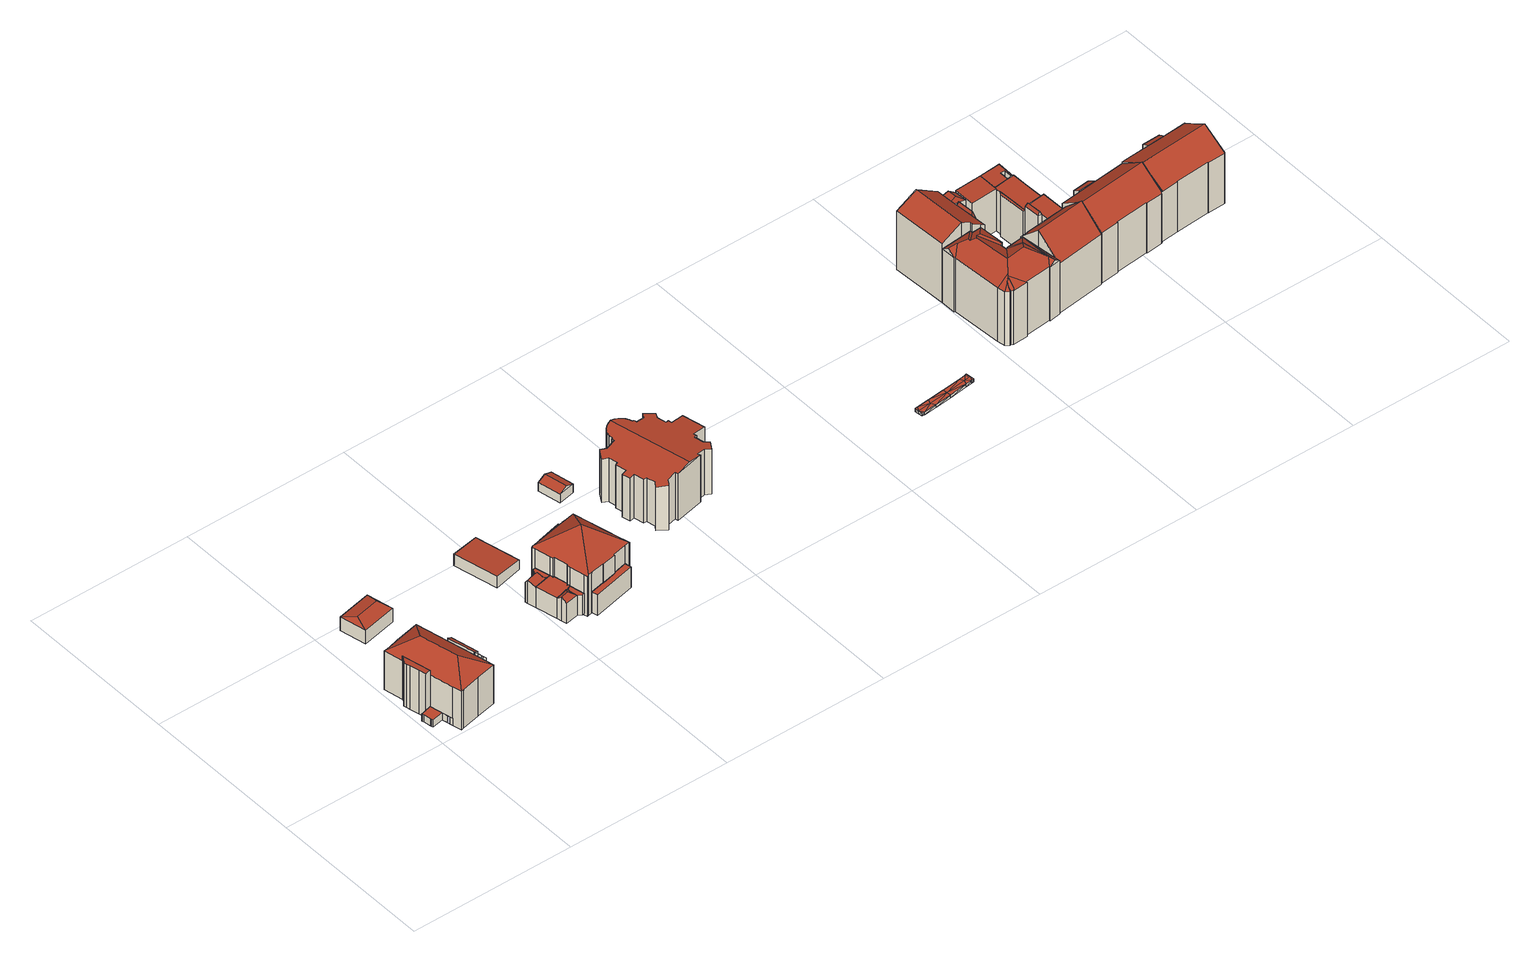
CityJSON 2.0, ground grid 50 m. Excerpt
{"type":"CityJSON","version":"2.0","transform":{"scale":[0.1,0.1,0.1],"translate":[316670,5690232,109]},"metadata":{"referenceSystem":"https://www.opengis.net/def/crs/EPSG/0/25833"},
"CityObjects":{
"building1":{"type":"Building","attributes":{"name":"Amerikanisches Generalkonsulat","Gemeindeschluessel":14713000,"Geometrietyp2DReferenz":"3000","function":"31001_9998","roofType":"9999"},"children":["building1-1","building1-2","building1-3","building1-4"]},
"building1-1":{"type":"BuildingPart","attributes":{"Dachtyp_tdc":"tdcPolyFlatRoof","Dachneigung":0,"QualitaetDacherkennung":30,"Geometrietyp2DReferenz":"3000","roofType":"1000","measuredHeight":2.3},"parents":["building1"],"geometry":[{"type":"MultiSurface","lod":"2","boundaries":[[[0,1,2,3]],[[1,4,5,2]],[[4,6,7,5]],[[6,8,9,7]],[[8,10,11,9]],[[10,12,13,11]],[[12,14,15,13]],[[14,16,17,15]],[[16,18,19,17]],[[18,20,21,19]],[[18,16,14,12,10,8,6,4,1,0,22,20]],[[23,3,2,5,7,9,11,13,15,17,19,21]],[[23,21,20,22]],[[3,23,22,0]]],"semantics":{"surfaces":[{"type":"WallSurface"},{"type":"RoofSurface"},{"type":"GroundSurface"},{"type":"ClosureSurface"}],"values":[0,0,0,0,0,0,0,0,0,0,1,2,3,3]}}]},
"building1-2":{"type":"BuildingPart","attributes":{"Dachtyp_tdc":"tdcHipRoof","Dachneigung":32.12,"QualitaetDacherkennung":72,"Geometrietyp2DReferenz":"3000","roofType":"3200","measuredHeight":16.7},"parents":["building1"],"geometry":[{"type":"MultiSurface","lod":"2","boundaries":[[[24,25,26,27]],[[25,28,29,26]],[[28,30,31,29]],[[30,32,33,31]],[[32,34,35,33]],[[34,36,37,35]],[[38,39,40,41]],[[39,42,43,40]],[[42,44,45,43]],[[44,46,47,45]],[[46,48,3,47]],[[48,0,3]],[[46,44,42,39,49]],[[34,32,30,28,50]],[[39,38,51,36,34,50,49]],[[28,25,24,52,48,46,49,50]],[[23,27,26,29,31,33,35,37,53,41,40,43,45,47,3]],[[27,23,22,52,24]],[[53,37,36,51]],[[38,41,53,51]],[[22,0,48,52]],[[22,23,3,0]]],"semantics":{"surfaces":[{"type":"WallSurface"},{"type":"RoofSurface"},{"type":"GroundSurface"},{"type":"ClosureSurface"}],"values":[0,0,0,0,0,0,0,0,0,0,0,0,1,1,1,1,2,3,3,3,0,3]}}]},
"building1-3":{"type":"BuildingPart","attributes":{"Dachtyp_tdc":"tdcPolyFlatRoof","Dachneigung":4.24,"QualitaetDacherkennung":48,"Geometrietyp2DReferenz":"3000","roofType":"2100","measuredHeight":14.32},"parents":["building1"],"geometry":[{"type":"MultiSurface","lod":"2","boundaries":[[[54,55,56,21,20]],[[55,57,58,56]],[[57,59,60,58]],[[59,61,62,60]],[[61,63,64,62]],[[63,65,66,64]],[[65,67,26,66]],[[67,68,24,27,26]],[[67,65,63,61,59,57,55,54,69,68]],[[27,23,21,56,58,60,62,64,66,26]],[[52,24,68,69]],[[52,22,23,27,24]],[[20,22,52,69,54]],[[20,21,23,22]]],"semantics":{"surfaces":[{"type":"WallSurface"},{"type":"RoofSurface"},{"type":"GroundSurface"},{"type":"ClosureSurface"}],"values":[0,0,0,0,0,0,0,0,1,2,0,3,0,3]}}]},
"building1-4":{"type":"BuildingPart","attributes":{"Dachtyp_tdc":"tdcPolyFlatRoof","Dachneigung":31.11,"QualitaetDacherkennung":74,"Geometrietyp2DReferenz":"3000","roofType":"2100","measuredHeight":13.65},"parents":["building1"],"geometry":[{"type":"MultiSurface","lod":"2","boundaries":[[[70,71,72,37,36]],[[71,73,74,72]],[[73,75,76,74]],[[75,77,78,76]],[[77,79,80,78]],[[79,81,41,80]],[[81,38,41]],[[82,81,79,77,75,73,71,70]],[[37,72,74,76,78,80,41,53]],[[51,38,81,82]],[[51,53,41,38]],[[70,36,51,82]],[[36,37,53,51]]],"semantics":{"surfaces":[{"type":"WallSurface"},{"type":"RoofSurface"},{"type":"GroundSurface"},{"type":"ClosureSurface"}],"values":[0,0,0,0,0,0,0,1,2,0,3,0,3]}}]},
"building2":{"type":"Building","attributes":{"Dachtyp_tdc":"tdcFreeFormRoof","Gemeindeschluessel":14713000,"Dachneigung":14.8,"QualitaetDacherkennung":32,"Geometrietyp2DReferenz":"3000","function":"31001_9998","roofType":"5000","measuredHeight":5.46},"geometry":[{"type":"MultiSurface","lod":"2","boundaries":[[[83,84,85,86]],[[84,87,88,85]],[[87,89,90,88]],[[89,83,86,90]],[[91,92,89,87]],[[91,87,84]],[[92,91,84,83]],[[92,83,89]],[[86,85,88,90]]],"semantics":{"surfaces":[{"type":"WallSurface"},{"type":"RoofSurface"},{"type":"GroundSurface"}],"values":[0,0,0,0,1,1,1,1,2]}}]},
"building3":{"type":"Building","attributes":{"Gemeindeschluessel":14713000,"Geometrietyp2DReferenz":"3000","function":"31001_9998","roofType":"9999"},"children":["building3-1","building3-2","building3-3"]},
"building3-1":{"type":"BuildingPart","attributes":{"Dachtyp_tdc":"tdcFreeFormRoof","Dachneigung":36.33,"QualitaetDacherkennung":31,"Geometrietyp2DReferenz":"3000","roofType":"5000","measuredHeight":7.85},"parents":["building3"],"geometry":[{"type":"MultiSurface","lod":"2","boundaries":[[[93,94,95,96]],[[94,97,98,95]],[[97,99,100,98]],[[101,102,103,104]],[[102,93,96,103]],[[105,99,97,106]],[[97,94,93,106]],[[93,102,101,105,106]],[[96,95,98,100,107,104,103]],[[107,100,99,105]],[[107,105,101,104]]],"semantics":{"surfaces":[{"type":"WallSurface"},{"type":"RoofSurface"},{"type":"GroundSurface"},{"type":"ClosureSurface"}],"values":[0,0,0,0,0,1,1,1,2,3,3]}}]},
"building3-2":{"type":"BuildingPart","attributes":{"Dachtyp_tdc":"tdcGableRoof","Dachneigung":20.93,"QualitaetDacherkennung":23,"Geometrietyp2DReferenz":"3000","roofType":"3100","measuredHeight":7.49},"parents":["building3"],"geometry":[{"type":"MultiSurface","lod":"2","boundaries":[[[108,109,110,111]],[[109,112,113,110]],[[112,114,115,113]],[[114,116,117,115]],[[116,118,119,117]],[[118,120,121,119]],[[120,122,123,121]],[[122,124,125,123]],[[120,118,116,114,112,109]],[[109,108,124,122,120]],[[111,110,113,115,117,119,121,123,125]],[[111,125,124,108]]],"semantics":{"surfaces":[{"type":"WallSurface"},{"type":"RoofSurface"},{"type":"GroundSurface"},{"type":"ClosureSurface"}],"values":[0,0,0,0,0,0,0,0,1,1,2,3]}}]},
"building3-3":{"type":"BuildingPart","attributes":{"Dachtyp_tdc":"tdcPolyFlatRoof","Dachneigung":0,"QualitaetDacherkennung":74,"Geometrietyp2DReferenz":"3000","roofType":"1000","measuredHeight":6.67},"parents":["building3"],"geometry":[{"type":"MultiSurface","lod":"2","boundaries":[[[126,127,128,125,124]],[[127,129,130,128]],[[129,131,132,130]],[[131,133,134,132]],[[133,135,136,134]],[[135,137,138,136]],[[137,139,101,104,138]],[[137,135,133,131,129,127,126,140,141,139]],[[104,107,100,111,125,128,130,132,134,136,138]],[[141,140,108,111,100,99]],[[99,105,101,139,141]],[[99,100,107,105]],[[107,104,101,105]],[[124,108,140,126]],[[124,125,111,108]]],"semantics":{"surfaces":[{"type":"WallSurface"},{"type":"RoofSurface"},{"type":"GroundSurface"},{"type":"ClosureSurface"}],"values":[0,0,0,0,0,0,0,1,2,0,0,3,3,0,3]}}]},
"building4":{"type":"Building","attributes":{"Dachtyp_tdc":"tdcPolyFlatRoof","Gemeindeschluessel":14713000,"Dachneigung":0,"QualitaetDacherkennung":62,"Geometrietyp2DReferenz":"3000","function":"31001_9998","roofType":"1000","measuredHeight":6.66},"geometry":[{"type":"MultiSurface","lod":"2","boundaries":[[[93,102,103,96]],[[102,142,104,103]],[[142,143,138,104]],[[143,144,145,138]],[[144,146,147,145]],[[146,93,96,147]],[[146,144,143,142,102,93]],[[96,103,104,138,145,147]]],"semantics":{"surfaces":[{"type":"WallSurface"},{"type":"RoofSurface"},{"type":"GroundSurface"}],"values":[0,0,0,0,0,0,1,2]}}]},
"building5":{"type":"Building","attributes":{"Dachtyp_tdc":"tdcPolyFlatRoof","Gemeindeschluessel":14713000,"Dachneigung":0,"QualitaetDacherkennung":54,"Geometrietyp2DReferenz":"3000","function":"31001_9998","roofType":"1000","measuredHeight":6.82},"geometry":[{"type":"MultiSurface","lod":"2","boundaries":[[[148,149,150,151]],[[149,152,153,150]],[[152,154,155,153]],[[154,156,157,155]],[[156,158,159,157]],[[158,160,161,159]],[[160,148,151,161]],[[160,158,156,154,152,149,148]],[[151,150,153,155,157,159,161]]],"semantics":{"surfaces":[{"type":"WallSurface"},{"type":"RoofSurface"},{"type":"GroundSurface"}],"values":[0,0,0,0,0,0,0,1,2]}}]},
"building6":{"type":"Building","attributes":{"Dachtyp_tdc":"tdcPolyFlatRoof","Gemeindeschluessel":14713000,"Dachneigung":3.41,"QualitaetDacherkennung":71,"Geometrietyp2DReferenz":"3000","function":"31001_9998","roofType":"2100","measuredHeight":3.68},"geometry":[{"type":"MultiSurface","lod":"2","boundaries":[[[162,163,164,165]],[[163,166,167,164]],[[166,168,169,167]],[[168,162,165,169]],[[168,166,163,162]],[[165,164,167,169]]],"semantics":{"surfaces":[{"type":"WallSurface"},{"type":"RoofSurface"},{"type":"GroundSurface"}],"values":[0,0,0,0,1,2]}}]},
"building7":{"type":"Building","attributes":{"Dachtyp_tdc":"tdcPolyFlatRoof","Gemeindeschluessel":14713000,"Dachneigung":0,"QualitaetDacherkennung":41,"Geometrietyp2DReferenz":"3000","function":"31001_9998","roofType":"1000","measuredHeight":6.81},"geometry":[{"type":"MultiSurface","lod":"2","boundaries":[[[170,171,172,173]],[[171,174,175,172]],[[174,176,177,175]],[[176,178,179,177]],[[178,180,181,179]],[[180,182,183,181]],[[182,184,185,183]],[[184,170,173,185]],[[184,182,180,178,176,174,171,170]],[[173,172,175,177,179,181,183,185]]],"semantics":{"surfaces":[{"type":"WallSurface"},{"type":"RoofSurface"},{"type":"GroundSurface"}],"values":[0,0,0,0,0,0,0,0,1,2]}}]},
"building8":{"type":"Building","attributes":{"Gemeindeschluessel":14713000,"Geometrietyp2DReferenz":"3000","function":"31001_9998","roofType":"9999"},"children":["building8-1","building8-2"]},
"building8-1":{"type":"BuildingPart","attributes":{"Dachtyp_tdc":"tdcTentRoof","Dachneigung":36.85,"QualitaetDacherkennung":46,"Geometrietyp2DReferenz":"3000","roofType":"3500","measuredHeight":19.59},"parents":["building8"],"geometry":[{"type":"MultiSurface","lod":"2","boundaries":[[[186,187,188,189]],[[187,190,191,188]],[[190,192,193,191]],[[192,194,195,193]],[[194,196,197,195]],[[196,198,199,197]],[[198,200,201,199]],[[200,202,203,201]],[[202,204,205,203]],[[204,206,207,205]],[[206,208,209,207]],[[208,210,211,209]],[[210,212,213,211]],[[212,214,215,213]],[[214,216,217,215]],[[216,218,219,217]],[[218,220,221,219]],[[220,222,223,221]],[[222,224,225,223]],[[224,226,227,225]],[[226,228,229,227]],[[228,230,231,229]],[[230,232,233,231]],[[232,234,235,233]],[[234,236,237,235]],[[236,238,239,237]],[[238,240,241,239]],[[240,242,243,241]],[[242,244,245,243]],[[244,246,247,245]],[[246,248,249,247]],[[248,250,249]],[[210,208,206,204,202,200,198,196,194,192,251]],[[224,222,220,218,216,214,212,210,251]],[[246,244,242,240,238,236,234,232,230,228,226,224,251]],[[192,190,187,186,248,246,251]],[[188,191,193,195,197,199,201,203,205,207,209,211,213,215,217,219,221,223,225,227,229,231,233,235,237,239,241,243,245,247,249]],[[186,189,250,248]],[[189,188,249,250]]],"semantics":{"surfaces":[{"type":"WallSurface"},{"type":"RoofSurface"},{"type":"GroundSurface"},{"type":"ClosureSurface"}],"values":[0,0,0,0,0,0,0,0,0,0,0,0,0,0,0,0,0,0,0,0,0,0,0,0,0,0,0,0,0,0,0,0,1,1,1,1,2,0,3]}}]},
"building8-2":{"type":"BuildingPart","attributes":{"Dachtyp_tdc":"tdcPolyFlatRoof","Dachneigung":6.94,"QualitaetDacherkennung":31,"Geometrietyp2DReferenz":"3000","roofType":"2100","measuredHeight":11.95},"parents":["building8"],"geometry":[{"type":"MultiSurface","lod":"2","boundaries":[[[252,189,188,253]],[[250,254,255,249]],[[254,252,253,255]],[[254,250,189,252]],[[253,188,249,255]],[[250,249,188,189]]],"semantics":{"surfaces":[{"type":"WallSurface"},{"type":"RoofSurface"},{"type":"GroundSurface"},{"type":"ClosureSurface"}],"values":[0,0,0,1,2,3]}}]},
"building9":{"type":"Building","attributes":{"Dachtyp_tdc":"tdcGableRoof","Gemeindeschluessel":14713000,"Dachneigung":20.42,"QualitaetDacherkennung":82,"Geometrietyp2DReferenz":"3000","function":"31001_9998","roofType":"3100","measuredHeight":3.81},"geometry":[{"type":"MultiSurface","lod":"2","boundaries":[[[256,257,258,259]],[[257,260,261,258]],[[260,262,263,261]],[[262,256,259,263]],[[260,257,264]],[[256,262,265]],[[257,256,265,264]],[[262,260,264,265]],[[259,258,261,263]]],"semantics":{"surfaces":[{"type":"WallSurface"},{"type":"RoofSurface"},{"type":"GroundSurface"}],"values":[0,0,0,0,0,0,1,1,2]}}]},
"building10":{"type":"Building","attributes":{"name":"Villa Tillmanns-Research Academy der Universität Leipzig","Dachtyp_tdc":"tdcFreeFormRoof","Gemeindeschluessel":14713000,"Dachneigung":10,"QualitaetDacherkennung":22,"Geometrietyp2DReferenz":"3000","function":"31001_3023","roofType":"5000","measuredHeight":16.11},"geometry":[{"type":"MultiSurface","lod":"2","boundaries":[[[266,267,268,269]],[[267,270,271,268]],[[270,272,273,271]],[[272,274,275,273]],[[274,276,277,275]],[[276,278,279,277]],[[278,280,281,279]],[[280,282,283,281]],[[282,284,285,283]],[[284,286,287,285]],[[286,288,289,287]],[[288,290,291,289]],[[290,292,293,291]],[[292,294,295,293]],[[294,296,297,295]],[[296,298,299,297]],[[298,300,301,299]],[[300,302,303,301]],[[302,304,305,303]],[[304,306,307,305]],[[306,308,309,307]],[[308,310,311,309]],[[310,312,313,311]],[[312,314,315,313]],[[314,316,317,315]],[[316,318,319,317]],[[318,320,321,319]],[[320,322,323,321]],[[322,324,325,323]],[[324,326,327,325]],[[326,328,329,327]],[[328,330,331,329]],[[330,332,333,331]],[[332,334,335,333]],[[334,336,337,335]],[[336,338,339,337]],[[338,340,341,339]],[[340,342,343,341]],[[342,344,345,343]],[[344,346,347,345]],[[346,348,349,347]],[[348,350,351,349]],[[350,352,353,351]],[[352,354,355,353]],[[354,356,357,355]],[[356,358,359,357]],[[352,350,360,361,294,292,290,288,286,284,282,280,278,276,274,272,270,267,266,362,363,364,365,366,367,358,356,354]],[[360,348,346,344,342,340,338,336,334,332,330,328,326,324,322,320,318,316,314,312,310,308,306,304,302,300,298,296,361]],[[296,294,361]],[[350,348,360]],[[359,368,369,370,371,372,373,269,268,271,273,275,277,279,281,283,285,287,289,291,293,295,297,299,301,303,305,307,309,311,313,315,317,319,321,323,325,327,329,331,333,335,337,339,341,343,345,347,349,351,353,355,357]],[[358,367,368,359]],[[367,366,369,368]],[[366,365,370,369]],[[365,364,371,370]],[[364,363,372,371]],[[363,362,373,372]],[[362,266,269,373]]],"semantics":{"surfaces":[{"type":"WallSurface"},{"type":"RoofSurface"},{"type":"GroundSurface"}],"values":[0,0,0,0,0,0,0,0,0,0,0,0,0,0,0,0,0,0,0,0,0,0,0,0,0,0,0,0,0,0,0,0,0,0,0,0,0,0,0,0,0,0,0,0,0,0,1,1,0,0,2,0,0,0,0,0,0,0]}}]},
"building11":{"type":"Building","attributes":{"Breite":2.5,"BodenHoehe":109.25,"gemHoehe":0,"BauwerkHoehe":1,"Gemeindeschluessel":"14713000","Geometrietyp2DReferenz":"3000","function":"53001_1800","measuredHeight":1},"geometry":[{"type":"MultiSurface","lod":"2","boundaries":[[[374,375,376]],[[376,375,377]],[[377,375,378]],[[379,380,374]],[[379,374,376]],[[381,382,379]],[[379,382,380]],[[383,384,385]],[[383,385,381]],[[381,385,382]],[[377,386,387]],[[388,376,387]],[[387,376,377]],[[389,379,388]],[[388,379,376]],[[381,379,390]],[[390,379,389]],[[391,392,383]],[[383,381,391]],[[391,381,390]],[[377,378,393]],[[377,393,394]],[[378,375,395]],[[378,395,393]],[[375,374,396]],[[375,396,395]],[[374,380,397]],[[374,397,396]],[[380,382,398]],[[380,398,397]],[[382,385,399]],[[382,399,398]],[[385,384,400]],[[385,400,399]],[[384,383,401]],[[384,401,400]],[[383,392,402]],[[383,402,401]],[[392,391,403]],[[392,403,402]],[[391,390,404]],[[391,404,403]],[[390,389,405]],[[390,405,404]],[[389,388,406]],[[389,406,405]],[[388,387,407]],[[388,407,406]],[[387,386,408]],[[387,408,407]],[[386,377,394]],[[386,394,408]],[[407,408,394]],[[407,409,406]],[[394,409,407]],[[406,410,405]],[[409,410,406]],[[404,410,411]],[[405,410,404]],[[401,402,403]],[[403,411,401]],[[404,411,403]],[[409,395,396]],[[394,395,409]],[[393,395,394]],[[396,397,410]],[[409,396,410]],[[410,398,411]],[[397,398,410]],[[399,400,401]],[[411,399,401]],[[398,399,411]]],"semantics":{"surfaces":[{"type":"RoofSurface"},{"type":"WallSurface"},{"type":"GroundSurface"}],"values":[0,0,0,0,0,0,0,0,0,0,0,0,0,0,0,0,0,0,0,0,1,1,1,1,1,1,1,1,1,1,1,1,1,1,1,1,1,1,1,1,1,1,1,1,1,1,1,1,1,1,1,1,2,2,2,2,2,2,2,2,2,2,2,2,2,2,2,2,2,2,2,2]}}]},
"building12":{"type":"Building","attributes":{"Dachtyp_tdc":"tdcFreeFormRoof","Gemeindeschluessel":14713000,"Dachneigung":36.48,"QualitaetDacherkennung":13,"Geometrietyp2DReferenz":"3000","function":"31001_9998","roofType":"5000","measuredHeight":22.26},"geometry":[{"type":"MultiSurface","lod":"2","boundaries":[[[412,413,414,415]],[[413,416,417,414]],[[416,418,419,417]],[[418,420,421,419]],[[420,422,423,421]],[[422,424,425,423]],[[424,426,427,425]],[[426,428,429,427]],[[428,430,431,429]],[[430,432,433,431]],[[432,434,435,433]],[[434,436,437,435]],[[436,438,439,437]],[[438,440,441,439]],[[440,442,443,441]],[[442,444,445,443]],[[444,446,447,445]],[[446,448,449,447]],[[448,450,451,449]],[[450,452,453,451]],[[452,454,455,453]],[[454,456,457,455]],[[456,458,459,457]],[[458,460,461,459]],[[460,412,415,461]],[[462,463,460,458]],[[464,465,462,458,456]],[[464,456,454]],[[465,464,454,452]],[[466,467,468,469,463,462,465,452,450]],[[470,471,472,473,466,450,448]],[[474,470,448,446]],[[474,446,444]],[[475,471,470,474,444,442]],[[475,442,440]],[[472,471,475,440,438]],[[473,472,438,436]],[[476,477,467,466,473,436,434]],[[478,476,434,432]],[[478,432,430]],[[428,478,430]],[[426,478,428]],[[426,476,478]],[[479,476,426]],[[480,476,479]],[[476,480,477]],[[479,426,424]],[[480,479,424,422]],[[468,467,477,480,422,420]],[[481,469,468,420,418]],[[482,483,481,418,416]],[[482,416,413]],[[483,482,413,412]],[[463,469,481,483,412,460]],[[415,414,417,419,421,423,425,427,429,431,433,435,437,439,441,443,445,447,449,451,453,455,457,459,461]]],"semantics":{"surfaces":[{"type":"WallSurface"},{"type":"RoofSurface"},{"type":"GroundSurface"}],"values":[0,0,0,0,0,0,0,0,0,0,0,0,0,0,0,0,0,0,0,0,0,0,0,0,0,1,1,0,1,1,1,1,1,1,1,1,1,1,1,0,1,1,1,1,1,1,1,1,1,1,1,1,1,1,2]}}]},
"building13":{"type":"Building","attributes":{"Gemeindeschluessel":14713000,"Geometrietyp2DReferenz":"3000","function":"31001_9998","roofType":"9999"},"children":["building13-1","building13-2","building13-3"]},
"building13-1":{"type":"BuildingPart","attributes":{"Dachtyp_tdc":"tdcGableRoof","Dachneigung":33.55,"QualitaetDacherkennung":74,"Geometrietyp2DReferenz":"3000","roofType":"3100","measuredHeight":22.29},"parents":["building13"],"geometry":[{"type":"MultiSurface","lod":"2","boundaries":[[[484,485,486,487]],[[485,488,489,486]],[[488,490,491,492,489]],[[493,494,495,496,497]],[[488,485,484,498]],[[498,499,500,501,502,503,494,493,490,488]],[[495,504,505,506,507,508,509,487,486,489,492,496]],[[494,510,495]],[[503,504,511]],[[503,502,505,504]],[[502,501,506,505]],[[501,500,507,506]],[[500,499,508,507]],[[499,498,509,508]],[[498,484,487,509]],[[493,497,491,490]],[[497,496,492,491]],[[503,511,510,494]],[[511,504,495,510]]],"semantics":{"surfaces":[{"type":"WallSurface"},{"type":"RoofSurface"},{"type":"GroundSurface"},{"type":"ClosureSurface"}],"values":[0,0,0,0,1,1,2,0,0,0,0,0,0,0,0,0,3,0,3]}}]},
"building13-2":{"type":"BuildingPart","attributes":{"Dachtyp_tdc":"tdcFreeFormRoof","Dachneigung":74.73,"QualitaetDacherkennung":56,"Geometrietyp2DReferenz":"3000","roofType":"5000","measuredHeight":18.44},"parents":["building13"],"geometry":[{"type":"MultiSurface","lod":"2","boundaries":[[[512,513,514,515]],[[513,511,504,514]],[[510,512,515,495]],[[516,511,513]],[[517,516,513,512]],[[517,512,510]],[[516,517,510,511]],[[515,514,504,495]],[[495,504,511,510]]],"semantics":{"surfaces":[{"type":"WallSurface"},{"type":"RoofSurface"},{"type":"GroundSurface"},{"type":"ClosureSurface"}],"values":[0,0,0,1,1,1,1,2,3]}}]},
"building13-3":{"type":"BuildingPart","attributes":{"Dachtyp_tdc":"tdcHipAndGableRoof","Dachneigung":11.29,"QualitaetDacherkennung":30,"Geometrietyp2DReferenz":"3000","roofType":"5000","measuredHeight":15.67},"parents":["building13"],"geometry":[{"type":"MultiSurface","lod":"2","boundaries":[[[518,519,520,521]],[[519,497,496,520]],[[491,518,521,492]],[[497,519,522]],[[518,491,523]],[[519,518,523,522]],[[491,497,522,523]],[[521,520,496,492]],[[491,492,496,497]]],"semantics":{"surfaces":[{"type":"WallSurface"},{"type":"RoofSurface"},{"type":"GroundSurface"},{"type":"ClosureSurface"}],"values":[0,0,0,1,0,1,1,2,3]}}]},
"building14":{"type":"Building","attributes":{"Gemeindeschluessel":14713000,"Geometrietyp2DReferenz":"3000","function":"31001_9998","roofType":"9999"},"children":["building14-1","building14-2","building14-3"]},
"building14-1":{"type":"BuildingPart","attributes":{"Dachtyp_tdc":"tdcFreeFormRoof","Dachneigung":64.3,"QualitaetDacherkennung":43,"Geometrietyp2DReferenz":"3000","roofType":"5000","measuredHeight":16.33},"parents":["building14"],"geometry":[{"type":"MultiSurface","lod":"2","boundaries":[[[524,525,526,527,528]],[[525,529,530,526]],[[529,531,532,533,530]],[[534,531,529]],[[535,534,529,525]],[[535,525,524]],[[534,535,524,531]],[[527,526,530,533]],[[528,532,531,524]],[[528,527,533,532]]],"semantics":{"surfaces":[{"type":"WallSurface"},{"type":"RoofSurface"},{"type":"GroundSurface"},{"type":"ClosureSurface"}],"values":[0,0,0,1,1,0,1,2,0,3]}}]},
"building14-2":{"type":"BuildingPart","attributes":{"Dachtyp_tdc":"tdcGableRoof","Dachneigung":41.44,"QualitaetDacherkennung":64,"Geometrietyp2DReferenz":"3000","roofType":"3100","measuredHeight":22.81},"parents":["building14"],"geometry":[{"type":"MultiSurface","lod":"2","boundaries":[[[536,537,538,539]],[[537,540,541,538]],[[540,542,543,541]],[[542,544,545,543]],[[544,546,547,545]],[[546,548,549,547]],[[548,550,551,552,549]],[[553,554,555,556,557]],[[554,558,559,555]],[[558,560,561,559]],[[560,536,539,561]],[[554,553,550,548,546,544,542,540,537,536]],[[536,560,558,554]],[[539,538,541,543,545,547,549,552,556,555,559,561]],[[557,551,550,553]],[[557,556,552,551]]],"semantics":{"surfaces":[{"type":"WallSurface"},{"type":"RoofSurface"},{"type":"GroundSurface"},{"type":"ClosureSurface"}],"values":[0,0,0,0,0,0,0,0,0,0,0,1,1,2,0,3]}}]},
"building14-3":{"type":"BuildingPart","attributes":{"Dachtyp_tdc":"tdcPolyFlatRoof","Dachneigung":6.78,"QualitaetDacherkennung":61,"Geometrietyp2DReferenz":"3000","roofType":"2100","measuredHeight":15.64},"parents":["building14"],"geometry":[{"type":"MultiSurface","lod":"2","boundaries":[[[551,562,563,552]],[[562,528,527,563]],[[532,564,565,533]],[[564,566,567,565]],[[566,557,556,567]],[[557,566,564,532,528,562,551]],[[552,563,527,533,565,567,556]],[[533,527,528,532]],[[551,552,556,557]]],"semantics":{"surfaces":[{"type":"WallSurface"},{"type":"RoofSurface"},{"type":"GroundSurface"},{"type":"ClosureSurface"}],"values":[0,0,0,0,0,1,2,3,3]}}]},
"building15":{"type":"Building","attributes":{"Gemeindeschluessel":14713000,"Geometrietyp2DReferenz":"3000","function":"31001_9998","roofType":"9999"},"children":["building15-1","building15-2","building15-3","building15-4"]},
"building15-1":{"type":"BuildingPart","attributes":{"Dachtyp_tdc":"tdcPolyFlatRoof","Dachneigung":6.25,"QualitaetDacherkennung":93,"Geometrietyp2DReferenz":"3000","roofType":"2100","measuredHeight":14.44},"parents":["building15"],"geometry":[{"type":"MultiSurface","lod":"2","boundaries":[[[568,569,570,565]],[[571,572,573,574]],[[575,576,577,578,579,580]],[[581,582,583,584,585]],[[582,568,565,583]],[[582,581,576,575,586,587,572,571,569,568]],[[565,570,574,573,588,579,578,584,583]],[[571,574,570,569]],[[587,588,573,572]],[[580,586,575]],[[579,588,587,586,580]],[[585,577,576,581]],[[585,584,578,577]]],"semantics":{"surfaces":[{"type":"WallSurface"},{"type":"RoofSurface"},{"type":"GroundSurface"},{"type":"ClosureSurface"}],"values":[0,0,0,0,0,1,2,3,3,0,3,0,3]}}]},
"building15-2":{"type":"BuildingPart","attributes":{"Dachtyp_tdc":"tdcPolyFlatRoof","Dachneigung":0,"QualitaetDacherkennung":83,"Geometrietyp2DReferenz":"3000","roofType":"1000","measuredHeight":13.81},"parents":["building15"],"geometry":[{"type":"MultiSurface","lod":"2","boundaries":[[[589,530,570,569]],[[589,590,591,530]],[[590,592,593,591]],[[592,594,571,574,593]],[[594,592,590,589,569]],[[570,530,591,593,574]],[[571,594,569]],[[569,570,574,571]]],"semantics":{"surfaces":[{"type":"WallSurface"},{"type":"RoofSurface"},{"type":"GroundSurface"},{"type":"ClosureSurface"}],"values":[0,0,0,0,1,2,0,3]}}]},
"building15-3":{"type":"BuildingPart","attributes":{"Dachtyp_tdc":"tdcPolyFlatRoof","Dachneigung":4.17,"QualitaetDacherkennung":90,"Geometrietyp2DReferenz":"3000","roofType":"2100","measuredHeight":14.27},"parents":["building15"],"geometry":[{"type":"MultiSurface","lod":"2","boundaries":[[[595,596,597,598]],[[596,599,600,597]],[[599,601,602,600]],[[603,595,598,573,572]],[[603,604,605,601,599,596,595]],[[598,597,600,602,588,573]],[[603,572,587,604]],[[572,573,588,587]],[[604,587,588,602,601,605]]],"semantics":{"surfaces":[{"type":"WallSurface"},{"type":"RoofSurface"},{"type":"GroundSurface"},{"type":"ClosureSurface"}],"values":[0,0,0,0,1,2,0,3,3]}}]},
"building15-4":{"type":"BuildingPart","attributes":{"Dachtyp_tdc":"tdcPolyFlatRoof","Dachneigung":3.71,"QualitaetDacherkennung":87,"Geometrietyp2DReferenz":"3000","roofType":"2100","measuredHeight":14.26},"parents":["building15"],"geometry":[{"type":"MultiSurface","lod":"2","boundaries":[[[601,606,607,602]],[[606,585,584,607]],[[577,608,609,578]],[[608,610,611,609]],[[610,580,579,611]],[[612,586,580,610,608,577,585,606,601,605]],[[602,607,584,578,609,611,579,588]],[[578,584,585,577]],[[587,586,612,604]],[[588,579,580,586,587]],[[605,604,612]],[[602,588,587,604,605,601]]],"semantics":{"surfaces":[{"type":"WallSurface"},{"type":"RoofSurface"},{"type":"GroundSurface"},{"type":"ClosureSurface"}],"values":[0,0,0,0,0,1,2,3,0,3,0,3]}}]},
"building16":{"type":"Building","attributes":{"Gemeindeschluessel":14713000,"Geometrietyp2DReferenz":"3000","function":"31001_9998","roofType":"9999"},"children":["building16-1","building16-2"]},
"building16-1":{"type":"BuildingPart","attributes":{"Dachtyp_tdc":"tdcGableRoof","Dachneigung":36.83,"QualitaetDacherkennung":73,"Geometrietyp2DReferenz":"3000","roofType":"3100","measuredHeight":21.91},"parents":["building16"],"geometry":[{"type":"MultiSurface","lod":"2","boundaries":[[[613,614,615,616]],[[614,617,618,615]],[[617,619,620,618]],[[619,621,622,620]],[[621,623,624,622]],[[623,625,626,624]],[[625,627,628,626]],[[627,629,630,628]],[[629,631,632,630]],[[631,633,634,632]],[[633,635,636,634]],[[635,637,638,636]],[[637,639,640,638]],[[639,641,642,640]],[[635,633,631,629,627,625,623,621,619,617]],[[617,614,613,643,641,639,637,635]],[[642,644,616,615,618,620,622,624,626,628,630,632,634,636,638,640]],[[643,644,642,641]],[[613,616,644,643]]],"semantics":{"surfaces":[{"type":"WallSurface"},{"type":"RoofSurface"},{"type":"GroundSurface"},{"type":"ClosureSurface"}],"values":[0,0,0,0,0,0,0,0,0,0,0,0,0,0,1,1,2,3,3]}}]},
"building16-2":{"type":"BuildingPart","attributes":{"Dachtyp_tdc":"tdcPolyFlatRoof","Dachneigung":29.08,"QualitaetDacherkennung":46,"Geometrietyp2DReferenz":"3000","roofType":"2100","measuredHeight":16.95},"parents":["building16"],"geometry":[{"type":"MultiSurface","lod":"2","boundaries":[[[645,646,613,616,647]],[[648,649,650,642,641]],[[649,645,647,650]],[[649,648,651,646,645]],[[647,616,644,642,650]],[[643,613,646,651]],[[643,644,616,613]],[[641,643,651,648]],[[641,642,644,643]]],"semantics":{"surfaces":[{"type":"WallSurface"},{"type":"RoofSurface"},{"type":"GroundSurface"},{"type":"ClosureSurface"}],"values":[0,0,0,1,2,0,3,0,3]}}]},
"building17":{"type":"Building","attributes":{"Gemeindeschluessel":14713000,"Geometrietyp2DReferenz":"3000","function":"31001_9998","roofType":"9999"},"children":["building17-1","building17-2"]},
"building17-1":{"type":"BuildingPart","attributes":{"Dachtyp_tdc":"tdcPolyFlatRoof","Dachneigung":27.76,"QualitaetDacherkennung":53,"Geometrietyp2DReferenz":"3000","roofType":"2100","measuredHeight":16.74},"parents":["building17"],"geometry":[{"type":"MultiSurface","lod":"2","boundaries":[[[652,653,654,655]],[[656,657,658,659]],[[657,652,655,658]],[[657,656,660,653,652]],[[655,654,661,659,658]],[[661,654,653,660]],[[659,661,660,656]]],"semantics":{"surfaces":[{"type":"WallSurface"},{"type":"RoofSurface"},{"type":"GroundSurface"},{"type":"ClosureSurface"}],"values":[0,0,0,1,2,3,3]}}]},
"building17-2":{"type":"BuildingPart","attributes":{"Dachtyp_tdc":"tdcGableRoof","Dachneigung":31.4,"QualitaetDacherkennung":64,"Geometrietyp2DReferenz":"3000","roofType":"3100","measuredHeight":21.28},"parents":["building17"],"geometry":[{"type":"MultiSurface","lod":"2","boundaries":[[[662,663,664,665]],[[663,666,667,664]],[[666,668,669,667]],[[668,670,671,669]],[[670,672,673,671]],[[672,674,675,673]],[[674,676,677,675]],[[676,678,679,677]],[[678,656,659,679]],[[680,681,654,653]],[[680,682,683,681]],[[682,684,685,683]],[[684,686,687,685]],[[686,688,689,687]],[[688,662,665,689]],[[684,682,680,653,690,656,678,676,674]],[[674,672,670,668,666,663,662,688,686,684]],[[665,664,667,669,671,673,675,677,679,659,661,654,681,683,685,687,689]],[[690,660,656]],[[660,661,659,656]],[[653,660,690]],[[653,654,661,660]]],"semantics":{"surfaces":[{"type":"WallSurface"},{"type":"RoofSurface"},{"type":"GroundSurface"},{"type":"ClosureSurface"}],"values":[0,0,0,0,0,0,0,0,0,0,0,0,0,0,0,1,1,2,0,3,0,3]}}]}
},
"vertices":[
[55,28,34],[53,40,34],[53,40,11],[55,28,11],[48,60,34],[48,60,11],[14,54,34],[14,54,11],[13,57,34],[13,57,11],[12,61,34],[12,61,11],[8,82,34],[8,82,11],[7,85,34],[7,85,11],[6,89,34],[6,89,11],[14,91,34],[14,91,11],[22,93,34],[22,93,11],[40,97,34],[40,97,11],
[21,183,138],[21,182,138],[21,182,11],[21,183,11],[9,239,138],[9,239,11],[29,243,138],[29,243,11],[60,250,138],[60,250,11],[133,266,138],[133,266,11],[155,169,138],[155,169,11],[181,51,138],[186,28,138],[186,28,11],[181,51,11],[126,15,138],[126,15,11],[70,2,137],[70,2,11],[62,1,138],[62,1,11],[55,28,138],[110,76,178],[85,191,178],[154,169,138],[40,97,138],[154,169,11],
[22,93,154],[18,113,154],[18,113,11],[12,141,154],[12,141,11],[9,151,154],[9,151,11],[7,160,154],[7,160,11],[10,162,154],[10,162,11],[22,181,153],[22,181,11],[21,182,153],[21,183,153],[40,97,153],
[155,169,147],[169,172,139],[169,172,11],[187,91,139],[187,91,11],[173,87,147],[173,87,11],[177,71,147],[177,71,11],[179,61,147],[179,61,11],[181,51,147],[154,169,147],
[67,483,51],[171,505,51],[171,505,7],[67,483,7],[188,426,51],[188,426,7],[84,404,51],[84,404,7],[168,463,61],[95,448,61],
[553,151,79],[514,143,79],[514,143,13],[553,151,13],[510,158,91],[510,158,13],[507,173,79],[507,173,13],[553,186,74],[548,175,79],[548,175,13],[553,186,13],[546,184,79],[534,164,91],[546,184,13],
[492,239,78],[486,263,88],[486,263,13],[492,239,13],[485,270,78],[485,270,13],[500,274,78],[500,274,13],[509,276,78],[509,276,13],[523,279,77],[523,279,13],[525,272,88],[525,272,13],[529,256,82],[529,256,13],[540,249,78],[540,249,13],
[540,249,80],[548,250,80],[548,250,13],[550,240,80],[550,240,13],[553,240,80],[553,240,13],[562,200,80],[562,200,13],[560,198,80],[560,198,13],[562,188,80],[562,188,13],[553,186,80],[492,239,80],[507,173,80],
[553,186,79],[562,188,79],[571,145,79],[571,145,13],[565,144,79],[565,144,13],
[529,256,79],[523,279,79],[523,279,11],[529,256,11],[523,281,79],[523,281,11],[530,294,79],[530,294,11],[537,296,79],[537,296,11],[548,250,79],[548,250,11],[540,249,79],[540,249,11],
[440,495,43],[525,514,38],[525,514,6],[440,495,6],[555,380,38],[555,380,6],[470,362,43],[470,362,6],
[594,120,79],[590,138,79],[590,138,11],[594,120,11],[633,147,79],[633,147,11],[634,146,79],[634,146,11],[677,156,79],[677,156,11],[677,158,79],[677,158,11],[720,168,79],[720,168,11],[724,149,79],[724,149,11],
[654,333,139],[654,333,140],[654,333,9],[654,333,128],[664,335,139],[664,335,9],[696,342,138],[696,342,9],[697,342,137],[697,342,9],[709,293,136],[709,293,9],[711,285,136],[711,285,9],[709,285,138],[709,285,9],[722,227,138],[722,227,9],[725,227,136],[725,227,9],[726,221,136],[726,221,9],[738,171,136],[738,171,9],[736,171,138],[736,171,9],[720,168,139],[720,168,9],[677,158,140],[677,158,9],[677,156,138],[677,156,9],[634,146,140],[634,146,9],[633,147,141],[633,147,9],[590,138,142],[590,138,9],[578,135,143],[578,135,9],[574,134,140],[574,134,9],[571,145,140],[571,145,9],[562,188,140],[562,188,9],[560,198,141],[560,198,9],[562,200,143],[562,200,9],[553,240,143],[553,240,9],[550,240,141],[550,240,9],[548,250,141],[548,250,9],[537,296,141],[537,296,9],[535,306,141],[535,306,9],[538,307,143],[538,307,9],[578,316,142],[578,316,9],[578,316,128],[638,239,205],
[651,345,127],[651,345,9],[576,328,127],[576,328,9],
[788,506,39],[775,575,39],[775,575,11],[788,506,11],[824,584,40],[824,584,11],[837,515,40],[837,515,11],[800,580,49],[814,511,49],
[897,381,143],[890,413,143],[890,413,0],[897,381,0],[898,416,144],[898,416,0],[893,443,144],[893,443,0],[877,452,142],[877,452,0],[894,480,146],[894,480,0],[910,470,148],[910,470,0],[937,477,153],[937,477,0],[936,485,153],[936,485,0],[940,487,154],[940,487,0],[939,498,154],[939,498,0],[941,508,155],[941,508,0],[946,519,157],[946,519,0],[954,527,158],[954,527,0],[964,532,160],[964,532,0],[974,535,161],[974,535,0],[985,535,159],[985,535,0],[995,532,157],[995,532,0],[1003,527,156],[1003,527,0],[1010,521,155],[1010,521,0],[1015,513,155],[1015,513,0],[1018,504,154],[1018,504,0],[1023,505,153],[1023,505,0],[1025,496,154],[1025,496,0],[1051,501,149],[1051,501,0],[1062,518,146],[1062,518,0],[1089,500,142],[1089,500,0],[1081,484,144],[1081,484,0],[1087,457,144],[1087,457,0],[1096,459,143],[1096,459,0],[1098,449,143],[1098,449,0],[1141,459,135],[1141,459,0],[1156,390,135],[1156,390,0],[1113,381,143],[1113,381,0],[1115,371,143],[1115,371,0],[1106,368,145],[1106,368,0],[1111,342,145],[1111,342,0],[1126,332,142],[1126,332,0],[1108,304,147],[1108,304,0],[1092,313,149],[1092,313,0],[1066,307,154],[1066,307,0],[1068,299,154],[1068,299,0],[981,279,153],[981,279,0],[979,288,153],[979,288,0],[951,282,148],[951,282,0],[941,267,146],[941,267,0],[914,285,142],[914,285,0],[1026,289,161],[971,534,161],[882,378,140],[887,353,140],[902,356,143],[909,326,143],[918,326,144],[924,300,144],[924,300,0],[918,326,0],[909,326,0],[902,356,0],[887,353,0],[882,378,0],
[1847,214,13],[1867,216,13],[1853,227,13],[1873,229,13],[1874,217,13],[1791,219,13],[1792,207,13],[1733,214,13],[1742,202,13],[1693,210,13],[1694,198,13],[1702,198,13],[1871,242,13],[1864,241,13],[1844,238,13],[1789,232,13],[1739,227,13],[1699,223,13],[1692,223,13],[1874,217,3],[1873,229,3],[1867,216,3],[1847,214,3],[1792,207,3],[1742,202,3],[1702,198,3],[1694,198,3],[1693,210,3],[1692,223,3],[1699,223,3],[1739,227,3],[1789,232,3],[1844,238,3],[1864,241,3],[1871,242,3],[1853,227,3],[1791,219,3],[1733,214,3],
[2120,491,189],[2125,414,189],[2125,414,12],[2120,491,12],[2122,410,189],[2122,410,12],[2116,409,189],[2116,409,12],[2118,388,189],[2118,388,12],[2121,389,189],[2121,389,12],[2123,391,189],[2123,391,12],[2178,398,189],[2178,398,12],[2192,272,189],[2192,272,12],[2193,271,189],[2193,271,12],[2159,266,189],[2159,266,12],[2158,269,189],[2158,269,12],[2078,261,189],[2078,261,12],[2078,258,189],[2078,258,12],[2032,255,189],[2032,255,12],[2032,256,189],[2032,256,12],[2026,259,189],[2026,259,12],[2024,258,189],[2024,258,12],[2013,267,189],[2013,267,12],[2009,289,189],[2009,289,12],[1999,442,189],[1999,442,12],[1996,443,189],[1996,443,12],[1995,488,189],[1995,488,12],[2091,497,189],[2091,497,12],[2091,489,189],[2091,489,12],[2045,446,223],[2045,440,223],[1995,466,206],[2023,465,208],[2044,293,215],[2066,319,233],[2066,319,232],[2057,430,231],[2031,278,204],[2040,285,211],[2041,286,212],[2040,288,212],[2026,269,196],[2036,259,192],[2171,289,203],[2124,327,234],[2176,268,202],[2145,357,216],[2145,355,217],[2070,446,220],[2118,416,194],[2082,447,219],
[1995,488,205],[1985,656,205],[1985,656,13],[1995,488,13],[2052,660,236],[2052,660,13],[2122,663,189],[2122,663,162],[2122,663,13],[2124,627,189],[2126,600,189],[2126,600,13],[2124,627,13],[2124,627,162],[2062,494,236],[2091,497,217],[2091,489,217],[2120,491,198],[2133,492,189],[2130,537,189],[2130,537,13],[2133,492,13],[2120,491,13],[2091,489,13],[2091,497,13],[2062,494,13],[2126,600,172],[2130,537,172],
[2139,601,172],[2143,538,172],[2143,538,13],[2139,601,13],[2136,544,197],[2133,594,197],
[2183,667,149],[2185,630,149],[2185,630,13],[2183,667,13],[2159,637,169],[2157,665,169],
[2284,454,166],[2273,454,166],[2273,454,14],[2284,454,14],[2284,454,165],[2271,503,166],[2271,503,14],[2282,504,166],[2282,504,165],[2282,504,14],[2276,498,178],[2278,454,178],
[2184,345,242],[2178,398,191],[2178,398,14],[2184,345,14],[2177,404,185],[2177,404,14],[2200,407,185],[2200,407,14],[2206,413,179],[2206,413,14],[2229,416,179],[2229,416,14],[2238,410,186],[2238,410,14],[2277,415,186],[2277,415,164],[2277,415,14],[2335,421,186],[2338,363,242],[2338,363,14],[2335,421,14],[2335,421,171],[2342,291,179],[2342,291,14],[2192,272,178],[2192,272,14],
[2285,424,165],[2285,424,14],[2332,505,171],[2332,505,14],[2334,435,171],[2334,435,14],
[2332,505,158],[2273,503,152],[2273,503,14],[2268,597,151],[2267,611,151],[2267,611,14],[2268,597,14],[2312,619,156],[2325,619,158],[2325,619,153],[2325,619,14],[2312,619,14],[2312,619,153],[2329,619,158],[2330,572,158],[2330,572,14],[2329,619,14],[2329,619,153],[2280,617,153],[2267,617,151],[2267,617,14],
[2271,503,152],[2265,503,152],[2265,503,14],[2262,587,152],[2262,587,14],[2268,597,152],
[2187,606,152],[2185,630,154],[2185,630,14],[2187,606,14],[2183,667,156],[2183,667,14],[2264,671,156],[2264,671,14],[2267,611,152],[2267,617,152],[2265,653,155],
[2328,675,156],[2328,675,14],[2324,648,155],[2324,648,14],[2311,647,155],[2311,647,14],[2267,617,153],
[2447,448,186],[2544,458,186],[2544,458,20],[2447,448,20],[2548,384,239],[2548,384,20],[2553,312,185],[2553,312,20],[2551,310,183],[2551,310,20],[2500,306,184],[2500,306,20],[2499,307,185],[2499,307,20],[2398,297,185],[2398,297,20],[2398,295,184],[2398,295,20],[2343,289,184],[2343,289,20],[2342,291,185],[2342,291,20],[2338,362,239],[2338,362,20],[2334,435,187],[2334,435,20],[2395,441,187],[2395,441,20],[2395,442,187],[2395,442,20],[2447,447,187],[2447,447,20],
[2444,467,178],[2447,448,189],[2444,467,20],[2395,442,189],[2393,462,178],[2393,462,20],[2447,447,189],
[2686,487,181],[2687,468,191],[2687,468,24],[2686,487,24],[2634,464,192],[2633,485,181],[2633,485,24],[2634,464,24],[2687,467,191],[2687,467,24],
[2708,322,189],[2708,323,190],[2708,323,24],[2708,322,24],[2604,316,190],[2604,316,24],[2604,315,189],[2604,315,24],[2551,310,188],[2551,310,24],[2553,312,190],[2553,312,24],[2548,384,237],[2548,384,24],[2544,458,192],[2544,458,24],[2564,460,191],[2564,460,24],[2756,472,192],[2756,472,24],[2758,432,216],[2758,432,24],[2760,398,237],[2760,398,24],[2764,326,190],[2764,326,24],[2763,325,189],[2763,325,24],[2687,467,192]
]}
